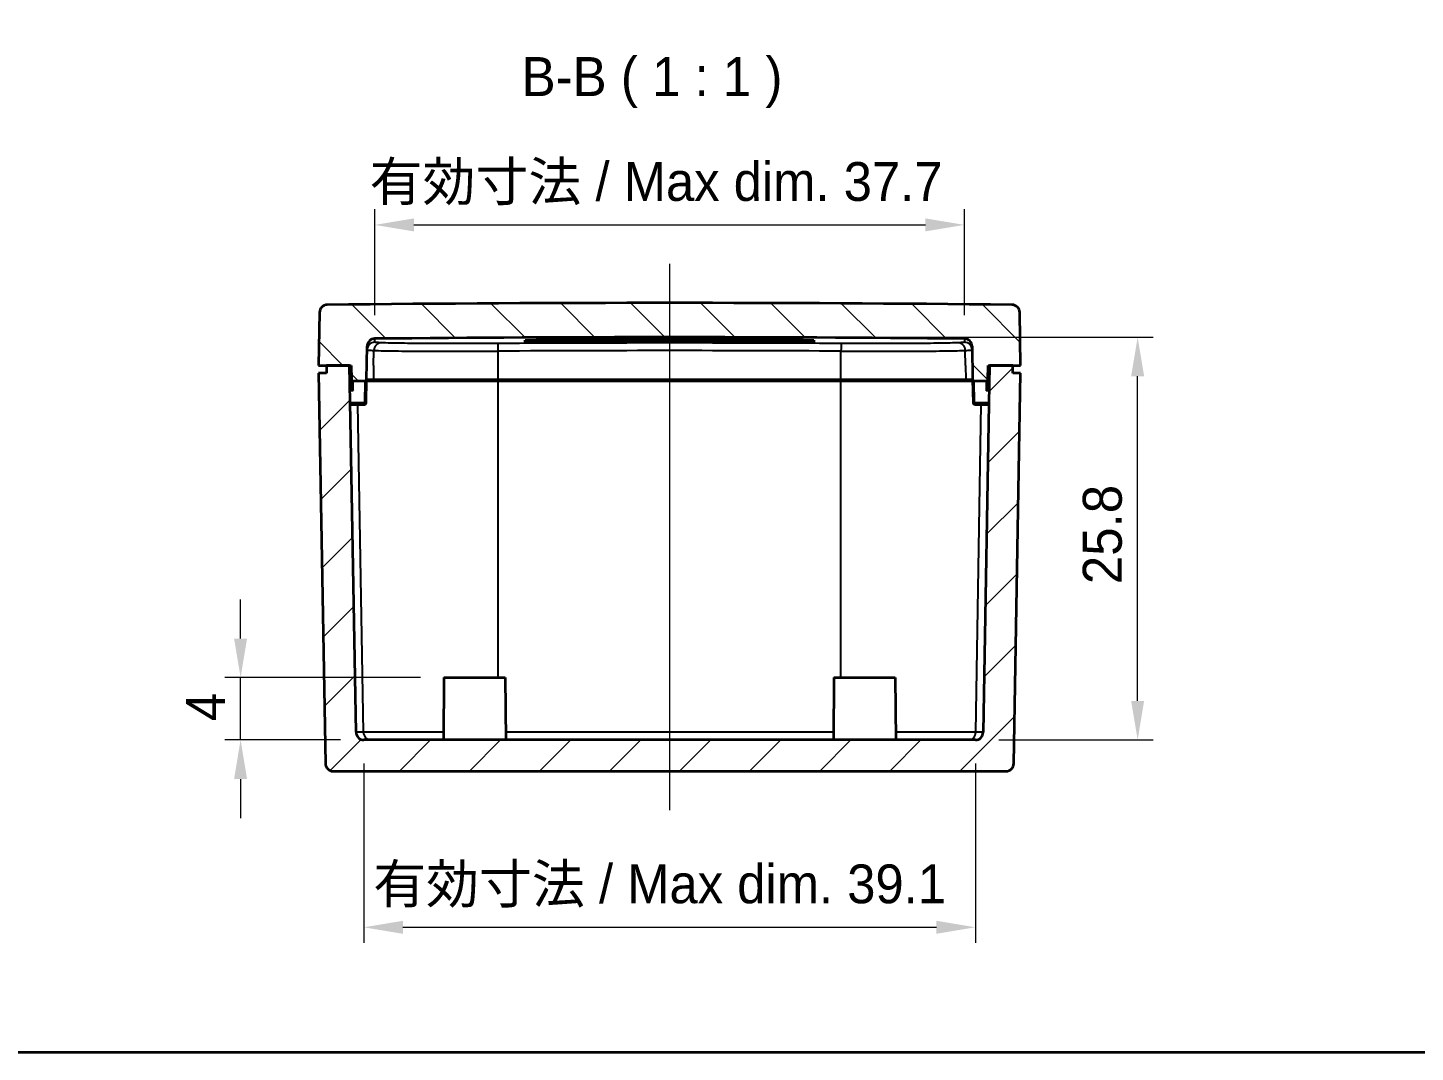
# Model space of a CAD drawing. Header units: millimetres. Extents: x -310 to 1154, y 4 to 285.
# Drawn here: x 34.7 to 123.7, y 4.5 to 70.1 of the extents above; entities that cross this region are included whole.
import ezdxf

# ---------------------------------------------------------------- set-up
doc = ezdxf.new("R2010")
doc.units = ezdxf.units.MM
doc.layers.get('Defpoints').update_dxf_attribs({"lineweight": 25})
for name, color, linetype, lineweight in [('Border (ISO)', 7, 'Continuous', 35), ('Centerline (ISO)', 131, 'Continuous', 18), ('Dimension (ISO)', 7, 'Continuous', 18), ('Hatch (ISO)', 1, 'Continuous', 18), ('Symbol (ISO)', 7, 'Continuous', 18), ('Visible (ISO)', 7, 'Continuous', 35), ('Visible Narrow (ISO)', 7, 'Continuous', 25)]:
    doc.layers.add(name, color=color, linetype=linetype, lineweight=lineweight)
doc.styles.add('Note Text (TK)', font='')
doc.styles.get('Note Text (TK)').set_extended_font_data('MS PGothic')
doc.dimstyles.new('Default - Method 1b (TK)', dxfattribs={"dimtxt": 2.5, "dimasz": 2.5, "dimexe": 1, "dimexo": 1.499999999999999, "dimgap": 1, "dimtad": 1, "dimtoh": 1, "dimrnd": 1e-08, "dimdsep": 46, "dimtxsty": 'Note Text (TK)', "dimcen": 0.09, "dimdle": 5, "dimclrd": 100, "dimclre": 100, "dimclrt": 7, "dimadec": 1, "dimazin": 1, "dimtfac": 1, "dimtmove": 0, "dimatfit": 3, "dimfxl": 1, "dimtolj": 1, "dimlwd": -1, "dimlwe": -1, "dimarcsym": 0})

# ---------------------------------------------------------------- blocks, each defined once
blk = doc.blocks.new('図面枠 tk図枠')
at = {"layer": 'Border (ISO)'}
blk.add_line((14.50000000000001, 8.000000000000007), (405.4999999999999, 8.000000000000007), dxfattribs=at)
blk = doc.blocks.new('*D9')
at = {"layer": 'Defpoints', "color": 0}
for p in [(48.38686484081898, 28.46431248497683), (61.42177231198274, 28.46431248497682), (56.28840749819056, 24.4643124849768)]:
    blk.add_point(p, dxfattribs=at)
at = {"layer": 'Dimension (ISO)', "color": 100}
for p, q in [((48.38686484081898, 30.96431248497683), (48.38686484081898, 33.46431248497682)), ((59.92177231198273, 28.46431248497682), (47.38686484081898, 28.46431248497683)), ((48.38686484081898, 24.46431248497681), (48.38686484081898, 28.46431248497683)), ((54.78840749819056, 24.46431248497681), (47.38686484081898, 24.46431248497681)), ((48.38686484081898, 21.96431248497681), (48.38686484081898, 19.4643124849768))]:
    blk.add_line(p, q, dxfattribs=at)
for points in [[(47.97019817415232, 30.96431248497683), (48.80353150748565, 30.96431248497683), (48.38686484081898, 28.46431248497683)], [(47.97019817415232, 21.96431248497681), (48.80353150748565, 21.96431248497681), (48.38686484081898, 24.46431248497681)]]:
    blk.add_solid(points, dxfattribs=at)
at = {"layer": 'Dimension (ISO)', "color": 7, "insert": (46.13686484081897, 25.67596021224955), "char_height": 2.5, "attachment_point": 4, "rotation": 90, "style": 'Note Text (TK)'}
blk.add_mtext('\\A1;4', dxfattribs=at)
blk = doc.blocks.new('*D12')
at = {"layer": 'Defpoints', "color": 0}
for p in [(56.28840749819056, 24.4643124849768), (95.48532218344863, 24.46431248497695), (95.48532218344863, 12.46431248497695)]:
    blk.add_point(p, dxfattribs=at)
at = {"layer": 'Dimension (ISO)', "color": 100}
for p, q in [((56.28840749819056, 22.9643124849768), (56.28840749819056, 11.46431248497695)), ((95.48532218344863, 22.96431248497695), (95.48532218344863, 11.46431248497695)), ((58.78840749819056, 12.46431248497695), (92.98532218344863, 12.46431248497695))]:
    blk.add_line(p, q, dxfattribs=at)
for points in [[(58.78840749819056, 12.88097915164362), (58.78840749819056, 12.04764581831029), (56.28840749819056, 12.46431248497695)], [(92.98532218344863, 12.88097915164362), (92.98532218344863, 12.04764581831029), (95.48532218344863, 12.46431248497695)]]:
    blk.add_solid(points, dxfattribs=at)
at = {"layer": 'Dimension (ISO)', "color": 7, "insert": (56.88587137491051, 15.10366930315877), "char_height": 2.5, "attachment_point": 4, "style": 'Note Text (TK)'}
blk.add_mtext('\\A1;\\fＭＳ Ｐゴシック|b0|i0;\\H2.4873;有効寸法 / Max dim. 39.1', dxfattribs=at)
blk = doc.blocks.new('*D13')
at = {"layer": 'Defpoints', "color": 0}
for p in [(75.88686484082552, 50.26431248499505), (105.8868648408189, 50.26431248499504), (95.48532218344863, 24.46431248497695)]:
    blk.add_point(p, dxfattribs=at)
at = {"layer": 'Dimension (ISO)', "color": 100}
for p, q in [((77.38686484082552, 50.26431248499505), (106.8868648408189, 50.26431248499504)), ((105.8868648408189, 26.96431248497695), (105.8868648408189, 47.76431248499504)), ((96.98532218344864, 24.46431248497695), (106.8868648408189, 24.46431248497695))]:
    blk.add_line(p, q, dxfattribs=at)
for points in [[(105.4701981741523, 47.76431248499504), (106.3035315074856, 47.76431248499504), (105.8868648408189, 50.26431248499504)], [(105.4701981741523, 26.96431248497695), (106.3035315074856, 26.96431248497695), (105.8868648408189, 24.46431248497695)]]:
    blk.add_solid(points, dxfattribs=at)
at = {"layer": 'Dimension (ISO)', "color": 7, "insert": (103.6368648408189, 34.44527839407694), "char_height": 2.5, "attachment_point": 4, "rotation": 90, "style": 'Note Text (TK)'}
blk.add_mtext('\\A1;25.8', dxfattribs=at)
blk = doc.blocks.new('*D14')
at = {"layer": 'Defpoints', "color": 0}
for p in [(94.77904940743898, 57.46431248497689), (56.99468027419917, 50.17586901687429), (94.77904940743898, 50.17586901687486)]:
    blk.add_point(p, dxfattribs=at)
at = {"layer": 'Dimension (ISO)', "color": 100}
for p, q in [((56.99468027419917, 51.67586901687428), (56.99468027419917, 58.46431248497689)), ((94.77904940743898, 51.67586901687486), (94.77904940743898, 58.46431248497689)), ((59.49468027419917, 57.46431248497689), (92.27904940743898, 57.46431248497689))]:
    blk.add_line(p, q, dxfattribs=at)
for points in [[(59.49468027419917, 57.88097915164355), (59.49468027419917, 57.04764581831022), (56.99468027419917, 57.46431248497689)], [(92.27904940743898, 57.88097915164355), (92.27904940743898, 57.04764581831022), (94.77904940743898, 57.46431248497689)]]:
    blk.add_solid(points, dxfattribs=at)
at = {"layer": 'Dimension (ISO)', "color": 7, "insert": (56.6597531930918, 60.1036693031587), "char_height": 2.5, "attachment_point": 4, "style": 'Note Text (TK)'}
blk.add_mtext('\\A1;\\fＭＳ Ｐゴシック|b0|i0;\\H2.4873;有効寸法 / Max dim. 37.7', dxfattribs=at)

msp = doc.modelspace()

# ---------------------------------------------------------------- hatches: boundary and pattern name
at = {"layer": 'Hatch (ISO)'}
h = msp.add_hatch(dxfattribs=at)
h.set_pattern_fill('ANSI31', color=256, angle=90, style=0)
h.set_pattern_definition([(135, (-309.6677444785058, 4.459444174617397), (-2.245064030267288, -2.245064030267287), [])])
edge = h.paths.add_edge_path()
edge.add_ellipse((53.9459532222807, 51.84512015781847), major_axis=(-0.0054322633370972, 0.4999704896441726), ratio=1, start_angle=0, end_angle=88.3774962282338)
edge.add_line((53.44602937470252, 51.85384636103719), (53.38686484081951, 48.4643124849768))
edge.add_line((53.38686484081951, 48.46431248497679), (53.88686484081951, 48.46431248497679))
edge.add_line((53.8868648408195, 48.46431248497679), (55.37813730835539, 48.4643124849768))
edge.add_line((55.37813730835541, 48.4643124849768), (55.47813731155002, 48.4643124849768))
edge.add_line((55.47813731155001, 48.4643124849768), (55.49387733327417, 47.56256724433306))
edge.add_ellipse((55.59386210278981, 47.56431248497679), major_axis=(-0.0999847695156397, -0.0017452406437275), ratio=1, start_angle=0, end_angle=89.00000000000045)
edge.add_line((55.59386210278981, 47.46431248497678), (56.36241252031024, 47.46431248497679))
edge.add_ellipse((56.36241252031023, 47.56431248497681), major_axis=(2.6e-15, -0.1000000000000027), ratio=1, start_angle=0, end_angle=88.99999999999685)
edge.add_line((56.46239728982587, 47.56256724433306), (56.49943780846425, 49.68461713590926))
edge.add_ellipse((56.99936165604242, 49.67589093269054), major_axis=(-0.4999238475781989, 0.0087262032187153), ratio=1, start_angle=271.53645468174193, end_angle=360.00000000000017, ccw=False)
edge.add_ellipse((75.88686484082771, -1967.535687515876), major_axis=(-18.89218456662817, 2017.711556532751), ratio=1, start_angle=358.92709063653564, end_angle=360, ccw=False)
edge.add_ellipse((94.77436802559656, 49.6758909326907), major_axis=(0.0046813818432546, 0.4999780841837377), ratio=1, start_angle=271.5364546817418, end_angle=360.00000000096463, ccw=False)
edge.add_line((95.27429187317475, 49.68461713590943), (95.31133239181312, 47.56256724433323))
edge.add_ellipse((95.41131716132881, 47.56431248497697), major_axis=(-0.099984769515642, -0.0017452406437313), ratio=1, start_angle=0, end_angle=88.99999999999712)
edge.add_line((95.4113171613288, 47.46431248497697), (96.17986757884921, 47.46431248497697))
edge.add_ellipse((96.17986757884921, 47.56431248497697), major_axis=(-4e-15, -0.0999999999999989), ratio=1, start_angle=0, end_angle=89.00000000000315)
edge.add_line((96.27985234836486, 47.56256724433323), (96.295592370089, 48.46431248497697))
edge.add_line((96.295592370089, 48.46431248497697), (96.39559237328363, 48.46431248497697))
edge.add_line((96.39559237328359, 48.46431248497697), (97.88686484081948, 48.46431248497697))
edge.add_line((97.88686484081948, 48.46431248497697), (98.3868648408195, 48.46431248497697))
edge.add_line((98.3868648408195, 48.46431248497697), (98.32770030693646, 51.85384636103737))
edge.add_ellipse((97.8277764593583, 51.84512015781867), major_axis=(0.4999238475781899, 0.0087262032187134), ratio=1, start_angle=0, end_angle=88.37749622823382)
edge.add_ellipse((75.88686484082771, -1967.535687514876), major_axis=(21.94634388186713, 2019.88077816234), ratio=1, start_angle=0, end_angle=1.245007543517662)
h = msp.add_hatch(dxfattribs=at)
h.set_pattern_fill('ANSI31', color=256, style=0)
h.set_pattern_definition([(45, (-309.6677444785058, 4.459444174617397), (-2.245064030267287, 2.245064030267288), [])])
edge = h.paths.add_edge_path()
edge.add_ellipse((97.45041205359222, 22.96431248497696), major_axis=(1.9e-15, -0.4999999999999983), ratio=1, start_angle=0, end_angle=89.00000000000041)
edge.add_line((97.9503359011704, 22.95558628175832), (98.3868648408195, 47.96431248497696))
edge.add_line((98.3868648408195, 47.96431248497696), (97.88686484081948, 47.96431248497696))
edge.add_line((97.88686484081948, 47.96431248497696), (97.88686484081948, 48.46431248497697))
edge.add_line((97.88686484081948, 48.46431248497697), (96.39559237328359, 48.46431248497696))
edge.add_line((96.39559237328359, 48.46431248497697), (95.9852460310268, 24.95558628175832))
edge.add_ellipse((95.4853221834486, 24.96431248497696), major_axis=(0.499923847578204, -0.0087262032186456), ratio=1, start_angle=271.0000000000017, end_angle=360.0000000000003, ccw=False)
edge.add_line((95.48532218344863, 24.46431248497695), (56.28840749819055, 24.46431248497681))
edge.add_ellipse((56.28840749819056, 24.9643124849768), major_axis=(4.1e-15, -0.4999999999999983), ratio=1, start_angle=270.99999999999994, end_angle=359.9999999999998, ccw=False)
edge.add_line((55.78848365061237, 24.95558628175816), (55.37813730835541, 48.46431248497681))
edge.add_line((55.37813730835541, 48.4643124849768), (53.88686484081951, 48.46431248497679))
edge.add_line((53.8868648408195, 48.4643124849768), (53.8868648408195, 47.96431248497679))
edge.add_line((53.8868648408195, 47.9643124849768), (53.3868648408195, 47.9643124849768))
edge.add_line((53.38686484081951, 47.9643124849768), (53.8233937804688, 22.95558628175816))
edge.add_ellipse((54.32331762804699, 22.9643124849768), major_axis=(-0.4999238475781941, -0.0087262032186405), ratio=1, start_angle=3.053e-13, end_angle=89.00000000000065)
edge.add_line((54.32331762804699, 22.4643124849768), (97.45041205359222, 22.46431248497696))

# ---------------------------------------------------------------- linework, layer by layer
at = {"layer": 'Centerline (ISO)', "linetype": 'Continuous'}
msp.add_line((75.88686484079285, 54.9643124849769), (75.88686484078875, 19.9643124849769), dxfattribs=at)
at = {"layer": 'Visible (ISO)'}
for p, q in [((53.44602937470253, 51.85384636103719), (53.38686484081951, 48.46431248497679)), ((98.3868648408195, 48.46431248497698), (98.32770030693646, 51.85384636103738)), ((66.63686484081948, 49.95663651004604), (66.63686484081948, 50.07559256349331)), ((67.23514484081952, 50.08983987416297), (67.23514484081952, 49.96431248497684)), ((67.23514484081954, 49.96431248497685), (67.87326484081953, 49.96431248497685)), ((69.98622017792538, 49.96431248497685), (67.87326484081953, 49.96431248497685)), ((69.98622017792538, 50.10080660195132), (69.98622017792538, 49.96431248497685)), ((72.14185492042725, 49.96431248497687), (69.98622017792538, 49.96431248497685)), ((72.14185492042725, 50.10595928471748), (72.14185492042725, 49.96431248497687)), ((72.43562093326821, 49.96431248497687), (72.14185492042726, 49.96431248497687)), ((72.43562093326818, 50.10648316727203), (72.43562093326818, 49.96431248497687)), ((73.08190616151828, 49.96431248497687), (72.43562093326818, 49.96431248497687)), ((73.08190616151828, 50.10748515126399), (73.08190616151828, 49.96431248497687)), ((73.23790604419935, 49.96431248497687), (73.08190616151828, 49.96431248497687)), ((73.23790604419935, 50.10769599390775), (73.23790604419935, 49.96431248497687)), ((74.02398337511167, 49.96431248497688), (73.23790604419935, 49.96431248497687)), ((74.02398337511167, 50.10857490407792), (74.02398337511167, 49.96431248497688)), ((74.18200923029508, 49.96431248497688), (74.02398337511167, 49.96431248497688)), ((74.18200923029508, 50.10871462015492), (74.18200923029508, 49.96431248497688)), ((74.810060706024, 49.96431248497688), (74.18200923029508, 49.96431248497688)), ((74.810060706024, 50.10914755702904), (74.810060706024, 49.96431248497688)), ((74.86273599108517, 49.96431248497688), (74.81006070602405, 49.96431248497688)), ((74.86273599108515, 50.10917498188623), (74.86273599108515, 49.96431248497688)), ((76.85426696089658, 50.10920297815053), (76.85426696089658, 49.96431248497689)), ((76.96772142102824, 49.96431248497689), (76.85426696089658, 49.96431248497689)), ((76.96772142102824, 50.10914539019515), (76.96772142102824, 49.96431248497689)), ((77.61400664927832, 49.96431248497689), (76.96772142102824, 49.96431248497689)), ((77.61400664927832, 50.10869566583031), (77.61400664927832, 49.96431248497689)), ((77.77000653195941, 49.96431248497689), (77.61400664927832, 49.96431248497689)), ((77.77000653195941, 50.10855609618509), (77.77000653195941, 49.96431248497689)), ((78.55608386287173, 49.9643124849769), (77.77000653195941, 49.96431248497689)), ((78.55608386287173, 50.10766929258799), (78.55608386287173, 49.9643124849769)), ((78.71410971805514, 49.9643124849769), (78.55608386287173, 49.9643124849769)), ((78.71410971805514, 50.10745404556438), (78.71410971805514, 49.9643124849769)), ((79.34216119378408, 49.9643124849769), (78.71410971805514, 49.9643124849769)), ((79.34216119378408, 50.10647623135973), (79.34216119378408, 49.9643124849769)), ((79.63592720662504, 49.9643124849769), (79.34216119378408, 49.9643124849769)), ((79.63592720662501, 50.10595175877277), (79.63592720662501, 49.9643124849769)), ((81.79156194912692, 49.96431248497691), (79.63592720662501, 49.9643124849769)), ((81.79156194912692, 50.10079474637073), (81.79156194912692, 49.96431248497691)), ((83.90046484081954, 49.96431248497692), (81.79156194912692, 49.96431248497691)), ((83.90046484081954, 49.96431248497692), (84.53858484081957, 49.96431248497692)), ((84.53858484081957, 50.08983987416304), (84.53858484081957, 49.96431248497692)), ((85.13686484081948, 50.07559256349423), (85.13686484081948, 49.9566365100453)), ((56.46239728982589, 47.56256724433308), (56.49943780846425, 49.68461713590926)), ((95.27429187317475, 49.68461713590943), (95.31133239181315, 47.56256724433323)), ((53.38686484081951, 48.46431248497679), (55.47813731155002, 48.4643124849768)), ((55.37813730835541, 48.46431248497681), (53.88686484081953, 48.4643124849768)), ((53.88686484081953, 48.4643124849768), (53.88686484081953, 47.96431248497681)), ((55.78848365061237, 24.95558628175817), (55.37813730835541, 48.4643124849768)), ((55.47813731155002, 48.4643124849768), (55.49387733327418, 47.56256724433306)), ((96.39559237328363, 48.46431248497697), (95.98524603102683, 24.95558628175832)), ((96.27985234836486, 47.56256724433323), (96.295592370089, 48.46431248497697)), ((96.295592370089, 48.46431248497697), (98.3868648408195, 48.46431248497698)), ((97.88686484081953, 48.46431248497697), (96.39559237328363, 48.46431248497697)), ((97.88686484081948, 47.96431248497696), (97.88686484081953, 48.46431248497697)), ((53.88686484081953, 47.96431248497681), (53.38686484081951, 47.96431248497681)), ((53.38686484081951, 47.96431248497681), (53.82339378046879, 22.95558628175816)), ((55.49387733327418, 47.56256724433306), (55.50261426379146, 47.06202883022817)), ((55.59386210278983, 47.4643124849768), (56.36241252031024, 47.4643124849768)), ((56.43621469243356, 46.06256724433307), (56.46239728982589, 47.56256724433308)), ((56.4606822466219, 47.46431248497681), (56.80571505935613, 47.46431248497681)), ((56.80571505965343, 47.4643124849768), (64.901256406107, 47.46431248497684)), ((64.901256406107, 47.46431248497684), (86.87247327684133, 47.46431248497692)), ((86.87247327684133, 47.46431248497692), (94.9680146252153, 47.46431248497697)), ((94.96801462438837, 47.46431248497697), (95.3130474350173, 47.46431248497697)), ((95.31133239181315, 47.56256724433323), (95.33751498920549, 46.06256724433324)), ((95.41131716132881, 47.46431248497697), (96.17986757884921, 47.46431248497697)), ((96.2711154178476, 47.06202883022834), (96.27985234836471, 47.56256724432627)), ((98.3868648408195, 47.96431248497696), (97.88686484081948, 47.96431248497696)), ((97.9503359011704, 22.95558628175833), (98.3868648408195, 47.96431248497696)), ((55.47177497387058, 45.96431248497679), (56.33622992291794, 45.9643124849768)), ((95.43749975872112, 45.96431248497697), (96.30195470776847, 45.96431248497697)), ((61.42177231198274, 28.46431248497683), (61.38686484081972, 24.46431248497683)), ((61.42177231198274, 28.46431248497682), (65.35195736965667, 28.46431248497685)), ((65.35195736965667, 28.46431248497684), (65.38686484081973, 24.46431248497685)), ((86.42177231198274, 28.46431248497692), (86.38686484081973, 24.46431248497692)), ((86.42177231198274, 28.46431248497692), (90.35195736965667, 28.46431248497694)), ((90.35195736965667, 28.46431248497694), (90.38686484081973, 24.46431248497694)), ((95.48532218344864, 24.46431248497696), (56.28840749819056, 24.46431248497681)), ((54.32331762804699, 22.46431248497681), (97.45041205359222, 22.46431248497697))]:
    msp.add_line(p, q, dxfattribs=at)
for centre, radius, start, end in [((53.9459532222807, 51.84512015781848), 0.4999999999999973, 90.62250377175846, 178.9999999999917), ((75.88686484082771, -1967.535687514876), 2019.999999999872, 89.37749622824155, 90.62250377175889), ((97.8277764593583, 51.84512015781867), 0.4999999999999954, 1.000000000008288, 89.37749622824155), ((56.99936165604245, 49.67589093269054), 0.5000000000000046, 90.53645468173355, 178.9999999999917), ((75.88686484082771, -1967.535687515876), 2017.800000000871, 89.46354531826807, 90.53645468173234), ((75.88686484082771, -1967.535687522332), 2017.645122421077, 89.76572119005668, 90.23427880994333), ((75.88686484082794, -1967.535687528382), 2017.496428758667, 89.76570392312776, 90.23429607687305), ((94.77436802559656, 49.67589093269071), 0.5000000000000029, 1.000000000008288, 89.46354531826644), ((55.59386210278983, 47.56431248497679), 0.1000000000000006, 180.9999999999987, 270), ((56.36241252031024, 47.56431248497681), 0.1000000000000027, 270, 358.9999999999961), ((95.41131716132881, 47.56431248497697), 0.1000000000000028, 181.0000000000038, 270), ((96.17986757884921, 47.56431248497697), 0.0999999999999989, 270, 359.0000000000062), ((55.47177497387058, 46.46431248497679), 0.5000000000000002, 96.61766277528157, 97.74421805323394), ((55.40262894850517, 47.06031485676416), 0.1000000000000007, 276.6176627752898, 0.9820824973097492), ((96.37110073313389, 47.06031485676432), 0.099999999999997, 179.0179175026902, 263.3823372247102), ((96.30195470776847, 46.46431248497697), 0.5000000000000002, 82.25578194675374, 83.38233722471637), ((55.47177497387058, 46.46431248497679), 0.5000000000000002, 264.2557819467648, 270), ((56.3362299229179, 46.0643124849768), 0.1000000000000023, 270, 358.9999999999961), ((95.43749975872112, 46.06431248497697), 0.1000000000000006, 180.9999999999987, 270), ((96.30195470776847, 46.46431248497697), 0.5000000000000002, 270, 275.7442180532454), ((56.28840749819056, 24.96431248497681), 0.4999999999999983, 180.9999999999998, 270), ((95.48532218344863, 24.96431248497696), 0.5000000000000075, 270, 358.9999999999994), ((54.32331762804699, 22.9643124849768), 0.4999999999999984, 180.9999999999994, 270), ((97.45041205359223, 22.96431248497697), 0.4999999999999983, 270, 359.0000000000005)]:
    msp.add_arc(centre, radius, start, end, dxfattribs=at)
for points, knots in [([(66.63686484081948, 50.075592563494), (66.63686484081948, 50.07721065557751), (66.66195930255539, 50.07903919956201), (66.76401614148686, 50.08263151588238), (66.84097853487361, 50.08439528822759), (67.01855099297792, 50.08740959048935), (67.130995169068, 50.0888610758901), (67.37737024130406, 50.09118357460478), (67.51130117627373, 50.0920545870404), (67.63686484081953, 50.09256801176553)], [0.1506792554972593, 0.1506792554972593, 0.1506792554972593, 0.1506792554972593, 0.1883517774115909, 0.1883517774115909, 0.2260242993259226, 0.2260242993259226, 0.263693713594269, 0.263693713594269, 0.3013631278626153, 0.3013631278626153, 0.3013631278626153, 0.3013631278626153]), ([(67.63686484081953, 49.9438731001698), (67.51130600396662, 49.94335965734527), (67.37737734850592, 49.94323486468061), (67.13100414326044, 49.94394716942068), (67.01855957374234, 49.94478426585522), (66.84098054204688, 49.94705062765913), (66.76401560967567, 49.94863104565599), (66.66195783352966, 49.95236597627481), (66.63686484081948, 49.95452048697732), (66.63686484081948, 49.95663651004553)], [0.1506890256329448, 0.1506890256329448, 0.1506890256329448, 0.1506890256329448, 0.1883569916277304, 0.1883569916277304, 0.2260249576225159, 0.2260249576225159, 0.2636984854139838, 0.2636984854139838, 0.3013720132054517, 0.3013720132054517, 0.3013720132054517, 0.3013720132054517]), ([(84.13686484081948, 50.0925680117656), (84.26242850536528, 50.09205458704047), (84.39635944033495, 50.09118357460485), (84.64273451257102, 50.08886107589018), (84.75517868866109, 50.08740959048942), (84.9327511467654, 50.08439528822766), (85.00971354015215, 50.08263151588245), (85.11177037908362, 50.07903919956208), (85.13686484081948, 50.07721065557758), (85.13686484081948, 50.07559256349408)], [0.1506792554233839, 0.1506792554233839, 0.1506792554233839, 0.1506792554233839, 0.1883486696917302, 0.1883486696917302, 0.2260180839600766, 0.2260180839600766, 0.2636906058744082, 0.2636906058744082, 0.3013631277887399, 0.3013631277887399, 0.3013631277887399, 0.3013631277887399]), ([(85.13686484081948, 49.9566365100456), (85.13686484081948, 49.9545204869774), (85.11177184810936, 49.95236597627488), (85.00971407196334, 49.94863104565607), (84.93274913959215, 49.94705062765921), (84.75517010789667, 49.94478426585529), (84.64272553837858, 49.94394716942075), (84.3963523331331, 49.94323486468068), (84.26242367767239, 49.94335965734534), (84.13686484081948, 49.94387310016987)], [0.150689025486019, 0.150689025486019, 0.150689025486019, 0.150689025486019, 0.1883625532774868, 0.1883625532774868, 0.2260360810689547, 0.2260360810689547, 0.2637040470637403, 0.2637040470637403, 0.3013720130585259, 0.3013720130585259, 0.3013720130585259, 0.3013720130585259])]:
    msp.add_open_spline(points, degree=3, knots=knots, dxfattribs=at)
for points in [[(75.94663127984313, 49.96431248497689), (75.4482420442647, 49.96431248497688), (74.86273599108515, 49.96431248497688), (74.86273599108515, 49.96431248497688)], [(76.85426696089658, 49.96431248497689), (76.66787749068024, 49.96431248497689), (76.23431937517702, 49.96431248497689), (75.94663127984313, 49.96431248497689)]]:
    msp.add_open_spline(points, degree=2, dxfattribs=at)
at = {"layer": 'Visible Narrow (ISO)'}
for p, q in [((56.99069770890239, 49.94770800382865), (56.9946802741992, 50.1758690168745)), ((67.63686484081953, 49.96431248497685), (67.63686484081953, 49.9438731001698)), ((67.87326484081953, 50.09352079236879), (67.87326484081953, 49.96431248497685)), ((75.94663127984313, 50.10943401354885), (75.94663127984313, 49.96431248497689)), ((83.90046484081954, 50.09352079236885), (83.90046484081954, 49.96431248497692)), ((84.13686484081948, 49.96431248497692), (84.13686484081948, 49.94387310016987)), ((94.77904940743981, 50.17586901687479), (94.7830319727366, 49.94770800382877)), ((56.91575517390167, 48.4643124849768), (56.93161040342551, 49.41958314024462)), ((64.901256406107, 47.56256724433311), (64.901256406107, 49.3781255635444)), ((86.87247327684119, 47.5625672443332), (86.87247327684113, 49.37812556353711)), ((94.85797450981585, 48.46431248497697), (94.8421192811151, 49.4195831403133)), ((56.91575517390167, 48.4643124849768), (56.90078833944105, 47.56256724433308)), ((94.85797450981585, 48.46431248497697), (94.87294134502577, 47.56256724433323)), ((55.60608064823958, 46.86256724433306), (55.5955771459939, 47.4643124849768)), ((56.36069747710617, 47.4643124849768), (56.3362299229179, 46.06256724433307)), ((56.90078833944105, 47.56256724433308), (56.46239728982589, 47.56256724433308)), ((64.901256406107, 47.56256724433311), (56.90078833973839, 47.56256724433306)), ((64.901256406107, 47.46431248497684), (64.901256406107, 47.56256724433312)), ((86.87247327684119, 47.5625672443332), (64.901256406107, 47.56256724433311)), ((64.9012564147848, 28.46431248497685), (64.90125641478471, 47.46431248497684)), ((86.8724732768413, 47.46431248497692), (86.87247327684119, 47.5625672443332)), ((94.872941345107, 47.56256724433323), (86.87247327684119, 47.5625672443332)), ((86.87247326685468, 28.46431248497692), (86.87247326685463, 47.46431248497692)), ((95.31133239181315, 47.56256724433323), (94.87294134428012, 47.56256724433323)), ((95.43749975872112, 46.06256724433324), (95.41303220453285, 47.46431248497697)), ((96.17815253564515, 47.46431248497697), (96.16764903339948, 46.86256724433325)), ((55.47177497387058, 46.92898224300416), (55.47177497387058, 46.86256724433306)), ((55.47177497387058, 46.86256724433306), (55.60608064823958, 46.86256724433306)), ((96.16764903339948, 46.86256724433325), (96.30195470776847, 46.86256724433325)), ((96.30195470776847, 46.86256724433323), (96.30195470776847, 46.92898224300432)), ((55.4717749738706, 45.96431248497679), (55.4717749738706, 46.06256724433307)), ((56.3362299229179, 46.06256724433307), (55.47177497387058, 46.06256724433307)), ((56.25997899996126, 24.95558628175817), (55.91128392395815, 45.9643124849768)), ((56.3362299229179, 45.96431248497679), (56.3362299229179, 46.06256724433307)), ((95.43749975872112, 46.06256724433324), (95.43749975872112, 45.96431248497697)), ((96.30195470776847, 46.06256724433325), (95.43749975872112, 46.06256724433324)), ((95.51375068167752, 24.95558628175832), (95.86244575768104, 45.96431248497697)), ((96.30195470776847, 46.06256724433324), (96.30195470776847, 45.96431248497697)), ((56.25997899996185, 24.95558628175817), (55.78848365061246, 24.95558628175817)), ((61.39115212229332, 24.95558628175819), (56.2599789999619, 24.95558628175817)), ((86.3911521222933, 24.95558628175828), (65.38257755934617, 24.9555862817582)), ((95.51375068167756, 24.95558628175831), (90.38257755934617, 24.95558628175829)), ((95.98524603102692, 24.95558628175832), (95.51375068167756, 24.95558628175832))]:
    msp.add_line(p, q, dxfattribs=at)
for centre, start, end in [((55.47177497387058, 46.46256724433306), 90, 99.43691248166611), ((96.30195470776847, 46.46256724433324), 80.56308751832108, 90), ((55.47177497387058, 46.46256724433306), 262.5630875183333, 270), ((96.30195470776847, 46.46256724433324), 270, 277.4369124816794)]:
    msp.add_arc(centre, 0.4000000000000002, start, end, dxfattribs=at)
for centre, major_axis, ratio, start_param, end_param in [((56.99538007760392, 49.44778645671789), (-0.4999238475781877, 0.0087262032189979), 0.9998868679543647, 4.739205173389349, 6.283185307179585), ((57.40697680385014, 49.41085693702599), (0.0204956892863206, 0.4995797501107053), 0.950869601538433, 0.0527521984100128, 1.592332101901932), ((75.88686484082638, -1966.251450370647), (-2016.457803289054, 2.1227e-12), 0.9998476951563912, 4.706939629720571, 4.717838331048154), ((64.9012564061037, 49.36939936032576), (-0.0027242468799149, 0.4999925784238606), 9.51038185177e-05, 4.729842013818107, 6.264162270974186), ((86.87247327684052, 49.36939936031847), (0.0027242468801199, 0.4999925784238572), 9.51038106794e-05, 0.0190230405963421, 1.553343292664023), ((94.36675288057498, 49.41085693709466), (-0.0204956893449875, 0.4995797501083075), 0.95086960176926, 4.690853205156536, 6.230433108657321), ((94.77834960403507, 49.44778645671812), (0.4999238475781941, 0.0087262032186437), 0.9998868679543612, 3.24e-14, 1.543980133790839), ((75.88686484082803, -1966.24304239193), (2015.958135875625, -4.4276e-12), 0.9998476951563908, 1.565346976130779, 1.576245677458382), ((56.80571505965343, 47.56431248497679), (-1.24e-14, -0.0999999996873828), 0.9508776241171218, 0, 1.553343034220517), ((94.96801462438837, 47.56431248497697), (2.11e-14, -0.0999999992159525), 0.9508776243504099, 4.729842273041273, 6.283185307179365), ((55.40262949427594, 47.06028358957769), (0.0999847695155287, 0.0017452406504755), 0.9998428856117781, 4.810449144475501, 6.283185307321205), ((55.4717749738706, 46.99365200103152), (-0.0706261547733217, -0.0707951005503609), 0.5137427020625763, 1.095243274928344, 2.075368412029279), ((55.60608064823958, 46.8643124849768), (-0.2035197655047597, 0.0999901167964293), 0.0069079079825427, 0.8534901010833282, 1.574190198009741), ((55.60608064823958, 46.8643124849768), (-0.1035337358838788, 0.2017214697658282), 0.0035147395172779, 0.8569441170111629, 1.577644213925995), ((96.16764903339948, 46.86431248497696), (0.1035337358838771, 0.2017214697658287), 0.0035147395172784, 4.705541093246726, 5.42624119016081), ((96.16764903339948, 46.86431248497696), (0.2035197655047589, 0.0999901167964311), 0.0069079079825362, 4.708995109170196, 5.429695206096344), ((96.30195470776847, 46.99365200103168), (-0.0706261547733166, 0.0707951005503624), 0.5137427020625684, 1.066224241560703, 2.046349378661602), ((96.37110018736308, 47.06028358957786), (-0.0999847691224804, 0.0017452631673057), 0.9998428856117795, 2.252379758e-07, 1.472736387943634), ((56.3362299229179, 46.0643124849768), (0.0999847695156397, -0.0017452406437275), 0.0174497491606784, 4.712693566880561, 6.2831853071803), ((95.43749975872112, 46.06431248497696), (-0.0999847695156397, -0.0017452406437287), 0.0174497491606789, 0, 1.570491740299734), ((56.73534539722723, 24.96431248497681), (6.3e-15, -0.4999999999999938), 0.9508776177976304, 4.72984227290458, 6.283185307179575), ((95.03838428441217, 24.96431248497695), (-2.6e-15, -0.4999999999999938), 0.9508776177976329, 8.4e-15, 1.553343034274973)]:
    msp.add_ellipse(centre, major_axis=major_axis, ratio=ratio, start_param=start_param, end_param=end_param, dxfattribs=at)
for points, knots in [([(57.40239645188535, 49.91076933093182), (57.2661833632307, 49.91635759014601), (57.1629867993252, 49.92227941782019), (57.02518714430855, 49.93464327259617), (56.99058211215628, 49.94108547071028), (56.99069770890232, 49.94770800382838)], [-0.2641425559019662, -0.2641425559019662, -0.2641425559019662, -0.2641425559019662, -0.1320712779509831, -0.1320712779509831, 0, 0, 0, 0]), ([(64.89853355664283, 49.8693014787202), (63.99339379925362, 49.86436975719804), (63.08843049380012, 49.86181924331414), (61.23416450200858, 49.86177500933543), (60.3061535058011, 49.86526526469662), (58.92733185951667, 49.8771628476899), (58.41568929299151, 49.88423591649412), (57.76667175182764, 49.89826910594222), (57.56074686695919, 49.90427286886202), (57.40239645218365, 49.91076933093609)], [-0.9900247073200638, -0.9900247073200638, -0.9900247073200638, -0.9900247073200638, -0.7185460359071221, -0.7185460359071221, -0.3991922421706233, -0.3991922421706233, -0.153535477757932, -0.153535477757932, 0, 0, 0, 0]), ([(94.3713332325405, 49.91076933100049), (94.10456903697431, 49.89982510021532), (93.70208369161071, 49.89028979607176), (92.71285086511799, 49.87570542612802), (92.14528664999162, 49.87034054382489), (91.50759242270556, 49.86681250758195), (90.8698981954195, 49.86328447133904), (90.1623463115156, 49.86159492331564), (88.59992785411099, 49.8620632514797), (87.7375728098993, 49.86460275498973), (86.87519612630167, 49.86930147871318)], [-0.990024768631309, -0.990024768631309, -0.990024768631309, -0.990024768631309, -0.7313720308531364, -0.7313720308531364, -0.4950123843156545, -0.4950123843156545, -0.4950123843156545, -0.2586527377781727, -0.2586527377781727, 0, 0, 0, 0]), ([(94.7830319727367, 49.94770800382855), (94.78314756948245, 49.94108547072631), (94.74854253749658, 49.9346432726271), (94.61074288313827, 49.92227941787826), (94.50754631972495, 49.91635759021611), (94.37133323171238, 49.91076933101214)], [-0.2641425552696332, -0.2641425552696332, -0.2641425552696332, -0.2641425552696332, -0.1320712776351527, -0.1320712776351527, -6.723e-13, -6.723e-13, -6.723e-13, -6.723e-13]), ([(56.49545623002572, 49.4565126599366), (56.49534066192393, 49.44989176784662), (56.53200490194433, 49.44345116607434), (56.67799017591076, 49.43109037499516), (56.78731326441587, 49.42517001471819), (56.93161040342537, 49.41958314024463)], [0, 0, 0, 0, 0.1320712779509831, 0.1320712779509831, 0.2641425559019662, 0.2641425559019662, 0.2641425559019662, 0.2641425559019662]), ([(56.93161040372373, 49.41958314024898), (57.09997018547594, 49.4130882879633), (57.31890860737947, 49.40708601274373), (58.00893460348376, 49.39305630064459), (58.55290009803749, 49.38598498450924), (60.0188193109048, 49.37409034967312), (61.00544515545829, 49.37060095917806), (62.97682690243999, 49.37064518219584), (63.93894690641772, 49.37319506407635), (64.90125640610702, 49.3781255635444)], [0, 0, 0, 0, 0.153535477757932, 0.153535477757932, 0.3991922421706233, 0.3991922421706233, 0.7185460359071221, 0.7185460359071221, 0.9900247073200638, 0.9900247073200638, 0.9900247073200638, 0.9900247073200638]), ([(86.87247327684113, 49.37812556353711), (87.7893187343098, 49.37342800413216), (88.70613946113252, 49.37088912989771), (90.36724038502274, 49.37042091778288), (91.11948196040628, 49.37211004714507), (91.79745581229226, 49.37563720915957), (92.47542966417824, 49.37916437117406), (93.07884626788123, 49.38452792408817), (94.13057503499496, 49.39910868010339), (94.5584928579808, 49.40864162144983), (94.84211928111642, 49.41958314031339)], [0, 0, 0, 0, 0.2586527377781727, 0.2586527377781727, 0.4950123843156545, 0.4950123843156545, 0.4950123843156545, 0.7313720308531364, 0.7313720308531364, 0.990024768631309, 0.990024768631309, 0.990024768631309, 0.990024768631309]), ([(94.84211928028816, 49.41958314032539), (94.98641641861752, 49.42517001478876), (95.09573950660152, 49.43109037505347), (95.24172477987054, 49.44345116610552), (95.27838901971481, 49.44989176786265), (95.27827345161327, 49.45651265993676)], [6.723e-13, 6.723e-13, 6.723e-13, 6.723e-13, 0.1320712776351527, 0.1320712776351527, 0.2641425552696332, 0.2641425552696332, 0.2641425552696332, 0.2641425552696332]), ([(55.41415328606607, 46.96098112813293), (55.41415367774337, 46.96098117357391), (55.41415400767388, 46.96097990637206), (55.41415454405792, 46.96097474678244), (55.41415475051147, 46.96097085439467), (55.41415489522671, 46.96096564956671)], [-0.0003528319755424, -0.0003528319755424, -0.0003528319755424, -0.0003528319755424, -0.0001764159977543, -0.0001764159977543, -1.99661e-11, -1.99661e-11, -1.99661e-11, -1.99661e-11]), ([(55.41415489522676, 46.96096564956493), (55.41416372769352, 46.960647985363), (55.4224032333732, 46.95621565667493), (55.44568394872013, 46.94356648477969), (55.45801469047185, 46.93681809553445), (55.47177497387058, 46.92898224300416)], [0.0003528141084957, 0.0003528141084957, 0.0003528141084957, 0.0003528141084957, 0.0111317871689859, 0.0111317871689859, 0.0188909138976457, 0.0188909138976457, 0.0188909138976457, 0.0188909138976457]), ([(55.53775601089077, 46.99611462945568), (55.52976435336844, 47.01180268672493), (55.52230228732534, 47.02579811723516), (55.50793688374594, 47.05226591347943), (55.50261990181827, 47.061705831993), (55.50261426379146, 47.06202883022839)], [-0.0188909138976457, -0.0188909138976457, -0.0188909138976457, -0.0188909138976457, -0.0111317871689859, -0.0111317871689859, -0.0003528141084951, -0.0003528141084951, -0.0003528141084951, -0.0003528141084951]), ([(96.2711154178476, 47.06202883022855), (96.27110977982073, 47.06170583199316), (96.26579279789311, 47.05226591347958), (96.25142739431367, 47.02579811723531), (96.24396532827058, 47.01180268672508), (96.23597367074825, 46.99611462945584)], [0.0003528141084956, 0.0003528141084956, 0.0003528141084956, 0.0003528141084956, 0.0111317871689892, 0.0111317871689892, 0.0188909138976485, 0.0188909138976485, 0.0188909138976485, 0.0188909138976485]), ([(96.30195470776847, 46.92898224300432), (96.31571499116716, 46.93681809553462), (96.32804573291892, 46.94356648477984), (96.35132644826582, 46.95621565667511), (96.35956595394549, 46.96064798536318), (96.35957478641225, 46.96096564956511)], [-0.0188909138976485, -0.0188909138976485, -0.0188909138976485, -0.0188909138976485, -0.0111317871689892, -0.0111317871689892, -0.0003528141084954, -0.0003528141084954, -0.0003528141084954, -0.0003528141084954]), ([(96.3595747864123, 46.96096564956688), (96.35957493112755, 46.96097085439483), (96.35957513758112, 46.9609747467826), (96.35957567396515, 46.96097990637222), (96.35957600389565, 46.96098117357408), (96.35957639557299, 46.96098112813311)], [-0.0003528319555759, -0.0003528319555759, -0.0003528319555759, -0.0003528319555759, -0.000176415977788, -0.000176415977788, 0, 0, 0, 0])]:
    msp.add_open_spline(points, degree=3, knots=knots, dxfattribs=at)

# ---------------------------------------------------------------- block references
msp.add_blockref('図面枠 tk図枠', (-53.50107781183914, -3.540555825382609))

# ---------------------------------------------------------------- texts
at = {"layer": 'Symbol (ISO)', "color": 7, "insert": (66.40098723513432, 64.96431248497676), "char_height": 2.5, "attachment_point": 7, "style": 'Note Text (TK)'}
msp.add_mtext('B-B ( 1 : 1 )', dxfattribs=at)

# ---------------------------------------------------------------- dimensions: what is measured, and where the dimension line sits
at = {"layer": 'Dimension (ISO)', "color": 100}
for base, p1, p2, override, picture, middle in [((94.77904940743898, 57.46431248497689), (56.99468027419917, 50.17586901687429), (94.77904940743898, 50.17586901687486), {"dimtoh": 0, "dimlfac": 0.9977670890059775, "dimtofl": 0, "dimatfit": 1}, '*D14', (75.88686484081907, 57.46431248497689)), ((95.48532218344863, 12.46431248497695), (56.28840749819056, 24.4643124849768), (95.48532218344863, 24.46431248497695), {"dimgap": 1, "dimtoh": 0, "dimdec": 2, "dimlfac": 0.9975274919968505, "dimtol": 0, "dimlim": 0, "dimtp": 0, "dimtm": 0, "dimtdec": 2, "dimtofl": 0, "dimatfit": 1}, '*D12', (75.8868648408196, 12.46431248497695))]:
    dim = msp.add_linear_dim(base=base, p1=p1, p2=p2, angle=180, text='\\fＭＳ Ｐゴシック|b0|i0;\\H2.4873;有効寸法 / Max dim. <>', dimstyle='Default - Method 1b (TK)', override=override, dxfattribs=at)
    dim.commit()
    dim.dimension.update_dxf_attribs({"geometry": picture, "text_midpoint": middle, "dimtype": 160})
for base, p1, p2, override, picture, middle in [((105.8868648408189, 50.26431248499504), (95.48532218344863, 24.46431248497695), (75.88686484082552, 50.26431248499505), {"dimtoh": 0, "dimdec": 1, "dimtofl": 0, "dimatfit": 1}, '*D13', (105.8868648408189, 37.36431248498603)), ((48.38686484081898, 28.46431248497683), (56.28840749819056, 24.4643124849768), (61.42177231198274, 28.46431248497682), {"dimtoh": 0, "dimatfit": 1}, '*D9', (48.38686484081897, 26.46431248497683))]:
    dim = msp.add_linear_dim(base=base, p1=p1, p2=p2, angle=90, dimstyle='Default - Method 1b (TK)', override=override, dxfattribs=at)
    dim.commit()
    dim.dimension.update_dxf_attribs({"geometry": picture, "text_midpoint": middle, "dimtype": 160})

doc.saveas('drawing.dxf')
